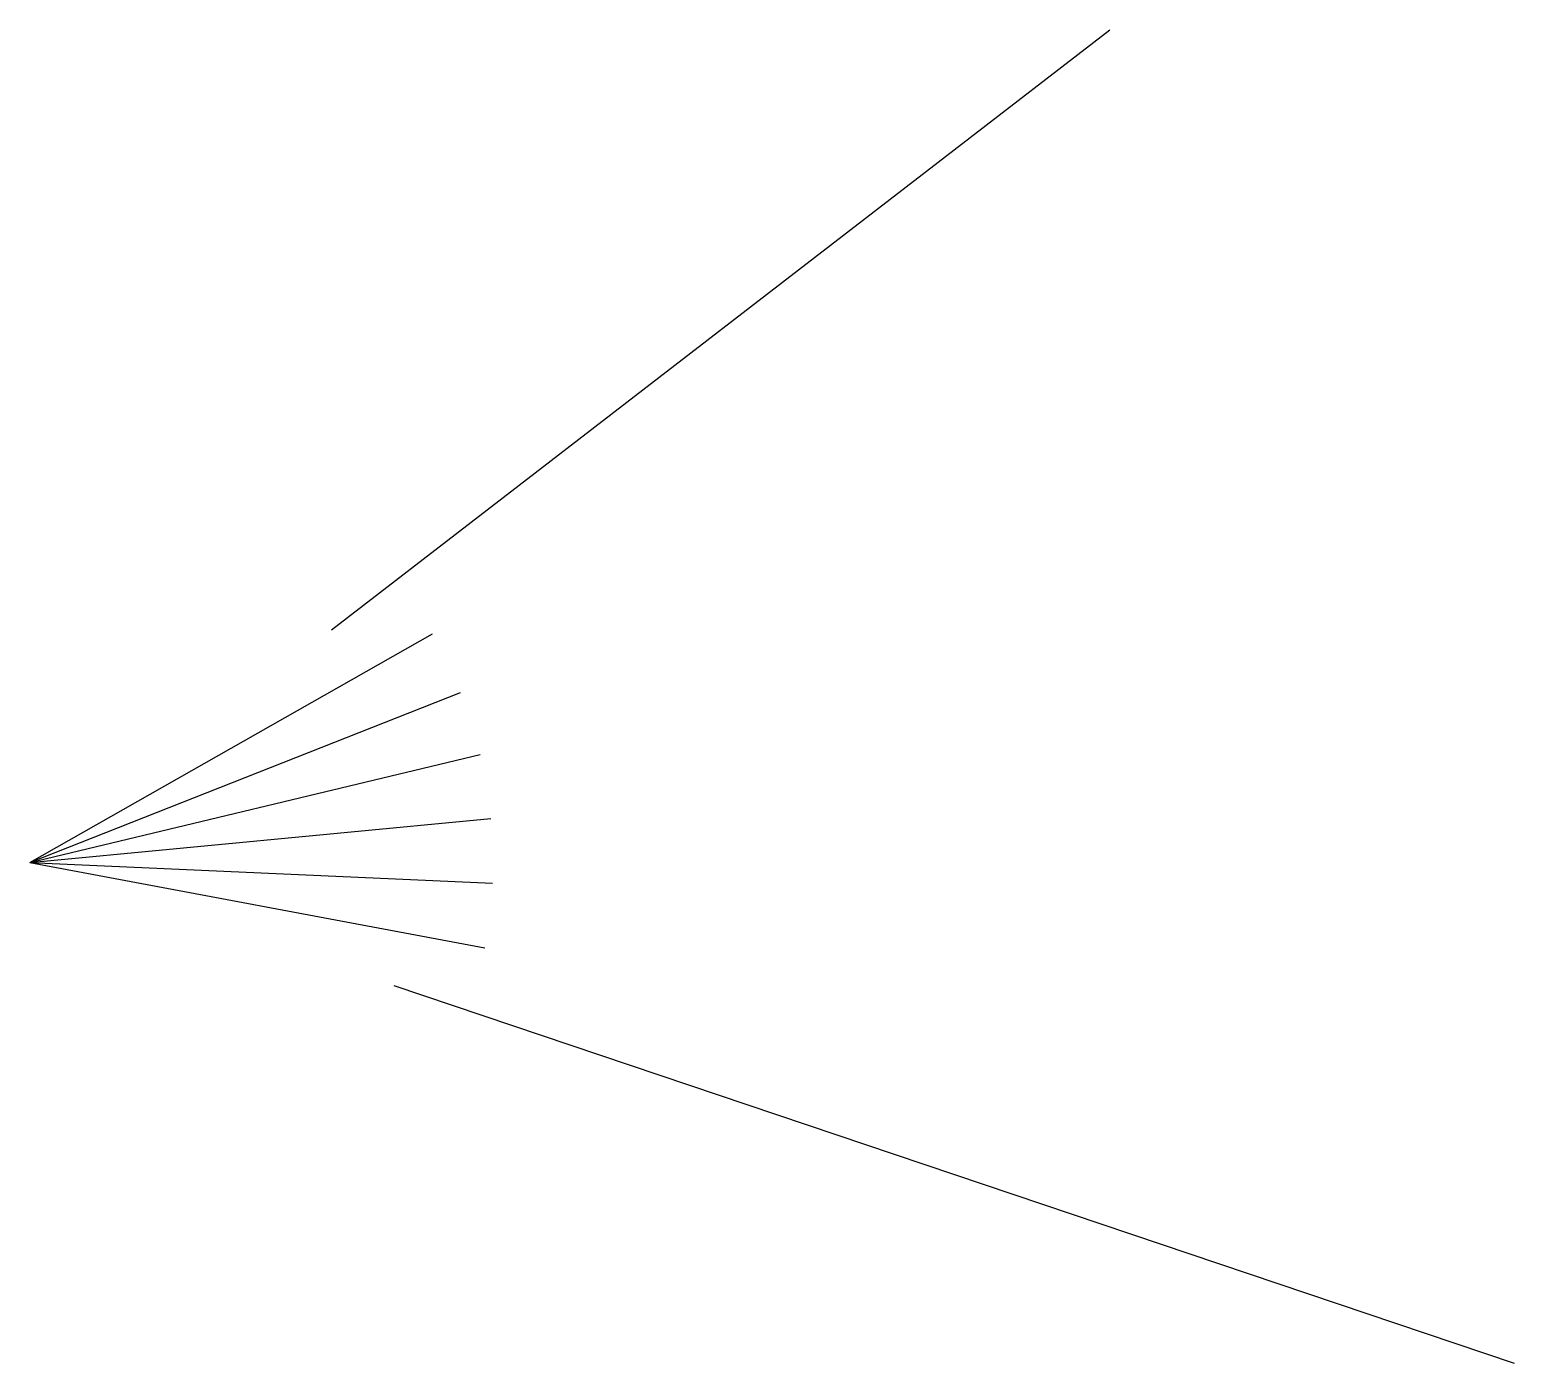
# Model space of a CAD drawing. Header units: millimetres. Extents: x -15.5 to 32.6, y -7.8 to 35.4.
import ezdxf

# ---------------------------------------------------------------- set-up
doc = ezdxf.new("R2010")
doc.units = ezdxf.units.MM
doc.layers.get('0').update_dxf_attribs({"lineweight": 25, "true_color": 0xffffff})

msp = doc.modelspace()

# ---------------------------------------------------------------- linework, layer by layer
for p, q in [((-5.746, 15.918), (19.454, 35.358)), ((-15.523, 8.376), (-2.481, 15.786)), ((-15.523, 8.376), (-1.573, 13.889)), ((-15.523, 8.376), (-0.939, 11.884)), ((-15.523, 8.376), (-0.592, 9.809)), ((-15.523, 8.376), (-0.538, 7.706)), ((-15.523, 8.376), (-0.779, 5.617)), ((-3.73, 4.398), (32.558, -7.842))]:
    msp.add_line(p, q)

doc.saveas('drawing.dxf')
